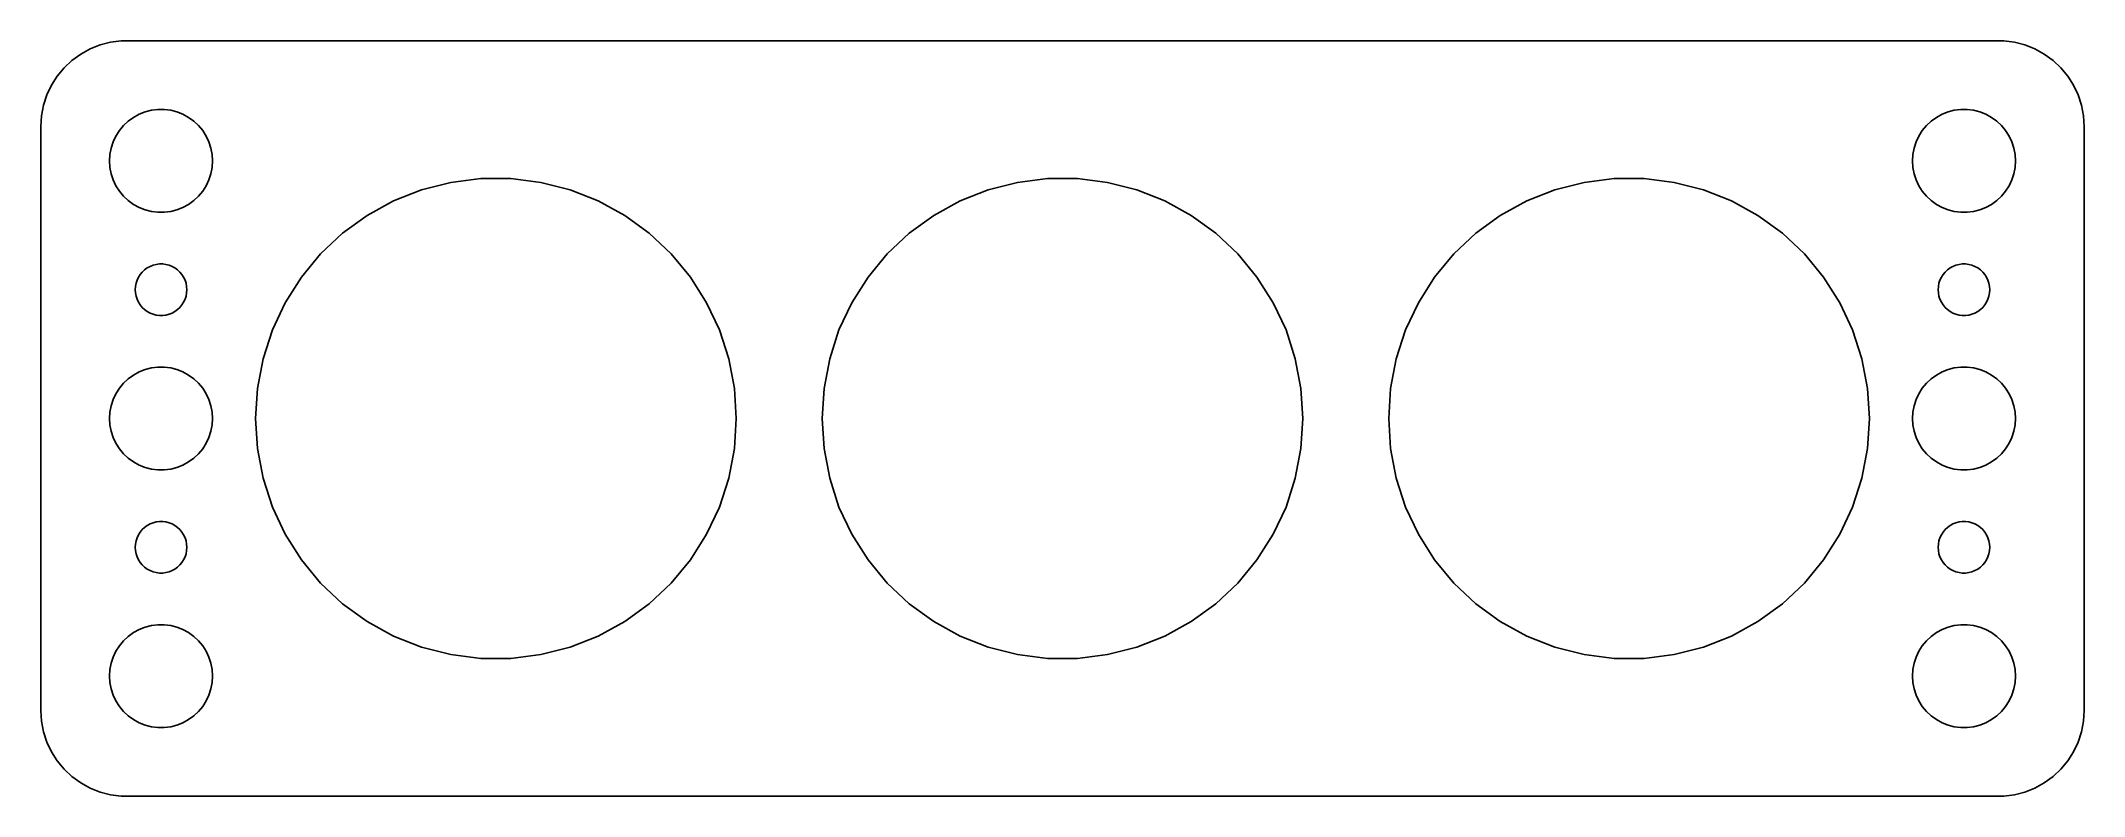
# Model space of a CAD drawing. Header units: metres. Extents: x -60 to 60, y -22 to 22.
import ezdxf

# ---------------------------------------------------------------- set-up
doc = ezdxf.new("R2010")
doc.units = ezdxf.units.M

msp = doc.modelspace()

# ---------------------------------------------------------------- linework, layer by layer
for p, q in [((-56.6289, 21.5241), (-57.1791, 21.2216)), ((-56.0451, 21.7553), (-56.6289, 21.5241)), ((-55.4369, 21.9114), (-56.0451, 21.7553)), ((-54.8139, 21.9901), (-55.4369, 21.9114)), ((54.8139, 21.9901), (-54.8139, 21.9901)), ((55.4369, 21.9114), (54.8139, 21.9901)), ((56.0451, 21.7553), (55.4369, 21.9114)), ((56.6289, 21.5241), (56.0451, 21.7553)), ((57.1791, 21.2216), (56.6289, 21.5241)), ((-58.1448, 20.4227), (-58.5451, 19.9389)), ((-57.6871, 20.8526), (-58.1448, 20.4227)), ((-57.1791, 21.2216), (-57.6871, 20.8526)), ((57.6871, 20.8526), (57.1791, 21.2216)), ((58.1448, 20.4227), (57.6871, 20.8526)), ((58.5451, 19.9389), (58.1448, 20.4227)), ((-58.8815, 19.4088), (-59.1489, 18.8406)), ((-58.5451, 19.9389), (-58.8815, 19.4088)), ((58.8815, 19.4088), (58.5451, 19.9389)), ((59.1489, 18.8406), (58.8815, 19.4088)), ((-59.3429, 18.2434), (-59.4606, 17.6267)), ((-59.1489, 18.8406), (-59.3429, 18.2434)), ((-53.7773, 17.7145), (-53.427, 17.8532)), ((-53.427, 17.8532), (-53.0621, 17.9469)), ((-53.0621, 17.9469), (-52.6884, 17.9941)), ((-52.6884, 17.9941), (-52.3116, 17.9941)), ((-52.3116, 17.9941), (-51.9379, 17.9469)), ((-51.9379, 17.9469), (-51.5729, 17.8532)), ((-51.5729, 17.8532), (-51.2227, 17.7145)), ((51.2227, 17.7145), (51.5729, 17.8532)), ((51.5729, 17.8532), (51.9379, 17.9469)), ((51.9379, 17.9469), (52.3116, 17.9941)), ((52.3116, 17.9941), (52.6884, 17.9941)), ((52.6884, 17.9941), (53.0621, 17.9469)), ((53.0621, 17.9469), (53.427, 17.8532)), ((53.427, 17.8532), (53.7773, 17.7145)), ((59.3429, 18.2434), (59.1489, 18.8406)), ((59.4606, 17.6267), (59.3429, 18.2434)), ((-59.4606, 17.6267), (-59.5, 17)), ((-59.5, 17), (-59.5, -17)), ((-55.1289, 16.4453), (-54.927, 16.7634)), ((-54.927, 16.7634), (-54.6869, 17.0536)), ((-54.6869, 17.0536), (-54.4123, 17.3115)), ((-54.4123, 17.3115), (-54.1075, 17.533)), ((-54.1075, 17.533), (-53.7773, 17.7145)), ((-51.2227, 17.7145), (-50.8925, 17.533)), ((-50.8925, 17.533), (-50.5877, 17.3115)), ((-50.5877, 17.3115), (-50.3131, 17.0536)), ((-50.3131, 17.0536), (-50.0729, 16.7634)), ((-50.0729, 16.7634), (-49.8711, 16.4453)), ((49.8711, 16.4453), (50.0729, 16.7634)), ((50.0729, 16.7634), (50.3131, 17.0536)), ((50.3131, 17.0536), (50.5877, 17.3115)), ((50.5877, 17.3115), (50.8925, 17.533)), ((50.8925, 17.533), (51.2227, 17.7145)), ((53.7773, 17.7145), (54.1075, 17.533)), ((54.1075, 17.533), (54.4123, 17.3115)), ((54.4123, 17.3115), (54.6869, 17.0536)), ((54.6869, 17.0536), (54.927, 16.7634)), ((54.927, 16.7634), (55.1289, 16.4453)), ((59.5, 17), (59.4606, 17.6267)), ((59.5, -17), (59.5, 17)), ((-55.4763, 15.376), (-55.4057, 15.7461)), ((-55.4057, 15.7461), (-55.2893, 16.1044)), ((-55.2893, 16.1044), (-55.1289, 16.4453)), ((-49.8711, 16.4453), (-49.7107, 16.1044)), ((-49.7107, 16.1044), (-49.5942, 15.7461)), ((-49.5942, 15.7461), (-49.5237, 15.376)), ((49.5237, 15.376), (49.5942, 15.7461)), ((49.5942, 15.7461), (49.7107, 16.1044)), ((49.7107, 16.1044), (49.8711, 16.4453)), ((55.1289, 16.4453), (55.2893, 16.1044)), ((55.2893, 16.1044), (55.4057, 15.7461)), ((55.4057, 15.7461), (55.4763, 15.376)), ((-55.5, 15), (-55.4763, 15.376)), ((-55.4763, 14.624), (-55.5, 15)), ((-55.4057, 14.2539), (-55.4763, 14.624)), ((-49.5237, 14.624), (-49.5942, 14.2539)), ((-49.5237, 15.376), (-49.5, 15)), ((-49.5, 15), (-49.5237, 14.624)), ((49.5, 15), (49.5237, 15.376)), ((49.5237, 14.624), (49.5, 15)), ((49.5942, 14.2539), (49.5237, 14.624)), ((55.4763, 14.624), (55.4057, 14.2539)), ((55.4763, 15.376), (55.5, 15)), ((55.5, 15), (55.4763, 14.624)), ((-55.2893, 13.8956), (-55.4057, 14.2539)), ((-55.1289, 13.5547), (-55.2893, 13.8956)), ((-54.927, 13.2366), (-55.1289, 13.5547)), ((-54.6869, 12.9464), (-54.927, 13.2366)), ((-50.0729, 13.2366), (-50.3131, 12.9464)), ((-49.8711, 13.5547), (-50.0729, 13.2366)), ((-49.7107, 13.8956), (-49.8711, 13.5547)), ((-49.5942, 14.2539), (-49.7107, 13.8956)), ((-38.9609, 12.6676), (-37.3262, 13.3148)), ((-37.3262, 13.3148), (-35.6233, 13.752)), ((-35.6233, 13.752), (-33.8791, 13.9724)), ((-33.8791, 13.9724), (-32.1209, 13.9724)), ((-32.1209, 13.9724), (-30.3766, 13.752)), ((-30.3766, 13.752), (-28.6738, 13.3148)), ((-28.6738, 13.3148), (-27.0391, 12.6676)), ((-5.96091, 12.6676), (-4.32623, 13.3148)), ((-4.32623, 13.3148), (-2.62334, 13.752)), ((-2.62334, 13.752), (-0.87906, 13.9724)), ((-0.87906, 13.9724), (0.87906, 13.9724)), ((0.87906, 13.9724), (2.62334, 13.752)), ((2.62334, 13.752), (4.32623, 13.3148)), ((4.32623, 13.3148), (5.96091, 12.6676)), ((27.0391, 12.6676), (28.6738, 13.3148)), ((28.6738, 13.3148), (30.3766, 13.752)), ((30.3766, 13.752), (32.1209, 13.9724)), ((32.1209, 13.9724), (33.8791, 13.9724)), ((33.8791, 13.9724), (35.6233, 13.752)), ((35.6233, 13.752), (37.3262, 13.3148)), ((37.3262, 13.3148), (38.9609, 12.6676)), ((49.7107, 13.8956), (49.5942, 14.2539)), ((49.8711, 13.5547), (49.7107, 13.8956)), ((50.0729, 13.2366), (49.8711, 13.5547)), ((50.3131, 12.9464), (50.0729, 13.2366)), ((54.927, 13.2366), (54.6869, 12.9464)), ((55.1289, 13.5547), (54.927, 13.2366)), ((55.2893, 13.8956), (55.1289, 13.5547)), ((55.4057, 14.2539), (55.2893, 13.8956)), ((-54.4123, 12.6884), (-54.6869, 12.9464)), ((-54.1075, 12.467), (-54.4123, 12.6884)), ((-53.7773, 12.2855), (-54.1075, 12.467)), ((-53.427, 12.1468), (-53.7773, 12.2855)), ((-53.0621, 12.0531), (-53.427, 12.1468)), ((-52.6884, 12.0059), (-53.0621, 12.0531)), ((-52.3116, 12.0059), (-52.6884, 12.0059)), ((-51.9379, 12.0531), (-52.3116, 12.0059)), ((-51.5729, 12.1468), (-51.9379, 12.0531)), ((-51.2227, 12.2855), (-51.5729, 12.1468)), ((-50.8925, 12.467), (-51.2227, 12.2855)), ((-50.5877, 12.6884), (-50.8925, 12.467)), ((-50.3131, 12.9464), (-50.5877, 12.6884)), ((-40.5016, 11.8206), (-38.9609, 12.6676)), ((-27.0391, 12.6676), (-25.4984, 11.8206)), ((-7.50157, 11.8206), (-5.96091, 12.6676)), ((5.96091, 12.6676), (7.50157, 11.8206)), ((25.4984, 11.8206), (27.0391, 12.6676)), ((38.9609, 12.6676), (40.5016, 11.8206)), ((50.5877, 12.6884), (50.3131, 12.9464)), ((50.8925, 12.467), (50.5877, 12.6884)), ((51.2227, 12.2855), (50.8925, 12.467)), ((51.5729, 12.1468), (51.2227, 12.2855)), ((51.9379, 12.0531), (51.5729, 12.1468)), ((52.3116, 12.0059), (51.9379, 12.0531)), ((52.6884, 12.0059), (52.3116, 12.0059)), ((53.0621, 12.0531), (52.6884, 12.0059)), ((53.427, 12.1468), (53.0621, 12.0531)), ((53.7773, 12.2855), (53.427, 12.1468)), ((54.1075, 12.467), (53.7773, 12.2855)), ((54.4123, 12.6884), (54.1075, 12.467)), ((54.6869, 12.9464), (54.4123, 12.6884)), ((-43.2056, 9.58365), (-41.9239, 10.7872)), ((-41.9239, 10.7872), (-40.5016, 11.8206)), ((-25.4984, 11.8206), (-24.0761, 10.7872)), ((-24.0761, 10.7872), (-22.7944, 9.58365)), ((-10.2056, 9.58365), (-8.92393, 10.7872)), ((-8.92393, 10.7872), (-7.50157, 11.8206)), ((7.50157, 11.8206), (8.92393, 10.7872)), ((8.92393, 10.7872), (10.2056, 9.58365)), ((22.7944, 9.58365), (24.0761, 10.7872)), ((24.0761, 10.7872), (25.4984, 11.8206)), ((40.5016, 11.8206), (41.9239, 10.7872)), ((41.9239, 10.7872), (43.2056, 9.58365)), ((-44.3262, 8.22899), (-43.2056, 9.58365)), ((-22.7944, 9.58365), (-21.6738, 8.22899)), ((-11.3262, 8.22899), (-10.2056, 9.58365)), ((10.2056, 9.58365), (11.3262, 8.22899)), ((21.6738, 8.22899), (22.7944, 9.58365)), ((43.2056, 9.58365), (44.3262, 8.22899)), ((-53.8145, 8.22263), (-53.7135, 8.38167)), ((-53.7135, 8.38167), (-53.5934, 8.52681)), ((-53.5934, 8.52681), (-53.4561, 8.65576)), ((-53.4561, 8.65576), (-53.3037, 8.76648)), ((-53.3037, 8.76648), (-53.1387, 8.85724)), ((-53.1387, 8.85724), (-52.9635, 8.92657)), ((-52.9635, 8.92657), (-52.7811, 8.97342)), ((-52.7811, 8.97342), (-52.5942, 8.99704)), ((-52.5942, 8.99704), (-52.4058, 8.99704)), ((-52.4058, 8.99704), (-52.2189, 8.97342)), ((-52.2189, 8.97342), (-52.0365, 8.92657)), ((-52.0365, 8.92657), (-51.8613, 8.85724)), ((-51.8613, 8.85724), (-51.6963, 8.76648)), ((-51.6963, 8.76648), (-51.5439, 8.65576)), ((-51.5439, 8.65576), (-51.4065, 8.52681)), ((-51.4065, 8.52681), (-51.2865, 8.38167)), ((-51.2865, 8.38167), (-51.1855, 8.22263)), ((51.1855, 8.22263), (51.2865, 8.38167)), ((51.2865, 8.38167), (51.4065, 8.52681)), ((51.4065, 8.52681), (51.5439, 8.65576)), ((51.5439, 8.65576), (51.6963, 8.76648)), ((51.6963, 8.76648), (51.8613, 8.85724)), ((51.8613, 8.85724), (52.0365, 8.92657)), ((52.0365, 8.92657), (52.2189, 8.97342)), ((52.2189, 8.97342), (52.4058, 8.99704)), ((52.4058, 8.99704), (52.5942, 8.99704)), ((52.5942, 8.99704), (52.7811, 8.97342)), ((52.7811, 8.97342), (52.9635, 8.92657)), ((52.9635, 8.92657), (53.1387, 8.85724)), ((53.1387, 8.85724), (53.3037, 8.76648)), ((53.3037, 8.76648), (53.4561, 8.65576)), ((53.4561, 8.65576), (53.5934, 8.52681)), ((53.5934, 8.52681), (53.7135, 8.38167)), ((53.7135, 8.38167), (53.8145, 8.22263)), ((-54, 7.5), (-53.9882, 7.68799)), ((-53.9882, 7.312), (-54, 7.5)), ((-53.9882, 7.68799), (-53.9529, 7.87303)), ((-53.9529, 7.12695), (-53.9882, 7.312)), ((-53.9529, 7.87303), (-53.8947, 8.05219)), ((-53.8947, 8.05219), (-53.8145, 8.22263)), ((-51.1855, 8.22263), (-51.1053, 8.05219)), ((-51.1053, 8.05219), (-51.0471, 7.87303)), ((-51.0471, 7.87303), (-51.0118, 7.68799)), ((-51.0118, 7.312), (-51.0471, 7.12695)), ((-51.0118, 7.68799), (-51, 7.5)), ((-51, 7.5), (-51.0118, 7.312)), ((-45.2683, 6.74454), (-44.3262, 8.22899)), ((-21.6738, 8.22899), (-20.7317, 6.74454)), ((-12.2683, 6.74454), (-11.3262, 8.22899)), ((11.3262, 8.22899), (12.2683, 6.74454)), ((20.7317, 6.74454), (21.6738, 8.22899)), ((44.3262, 8.22899), (45.2683, 6.74454)), ((51, 7.5), (51.0118, 7.68799)), ((51.0118, 7.312), (51, 7.5)), ((51.0118, 7.68799), (51.0471, 7.87303)), ((51.0471, 7.12695), (51.0118, 7.312)), ((51.0471, 7.87303), (51.1053, 8.05219)), ((51.1053, 8.05219), (51.1855, 8.22263)), ((53.8145, 8.22263), (53.8947, 8.05219)), ((53.8947, 8.05219), (53.9529, 7.87303)), ((53.9529, 7.87303), (53.9882, 7.68799)), ((53.9882, 7.312), (53.9529, 7.12695)), ((53.9882, 7.68799), (54, 7.5)), ((54, 7.5), (53.9882, 7.312)), ((-53.8947, 6.9478), (-53.9529, 7.12695)), ((-53.8145, 6.77736), (-53.8947, 6.9478)), ((-53.7135, 6.61832), (-53.8145, 6.77736)), ((-53.5934, 6.47318), (-53.7135, 6.61832)), ((-53.4561, 6.34422), (-53.5934, 6.47318)), ((-53.3037, 6.23351), (-53.4561, 6.34422)), ((-53.1387, 6.14275), (-53.3037, 6.23351)), ((-52.9635, 6.07341), (-53.1387, 6.14275)), ((-52.7811, 6.02657), (-52.9635, 6.07341)), ((-52.5942, 6.00294), (-52.7811, 6.02657)), ((-52.4058, 6.00294), (-52.5942, 6.00294)), ((-52.2189, 6.02657), (-52.4058, 6.00294)), ((-52.0365, 6.07341), (-52.2189, 6.02657)), ((-51.8613, 6.14275), (-52.0365, 6.07341)), ((-51.6963, 6.23351), (-51.8613, 6.14275)), ((-51.5439, 6.34422), (-51.6963, 6.23351)), ((-51.4065, 6.47318), (-51.5439, 6.34422)), ((-51.2865, 6.61832), (-51.4065, 6.47318)), ((-51.1855, 6.77736), (-51.2865, 6.61832)), ((-51.1053, 6.9478), (-51.1855, 6.77736)), ((-51.0471, 7.12695), (-51.1053, 6.9478)), ((-46.0169, 5.15373), (-45.2683, 6.74454)), ((-20.7317, 6.74454), (-19.9831, 5.15373)), ((-13.0169, 5.15373), (-12.2683, 6.74454)), ((12.2683, 6.74454), (13.0169, 5.15373)), ((19.9831, 5.15373), (20.7317, 6.74454)), ((45.2683, 6.74454), (46.0169, 5.15373)), ((51.1053, 6.9478), (51.0471, 7.12695)), ((51.1855, 6.77736), (51.1053, 6.9478)), ((51.2865, 6.61832), (51.1855, 6.77736)), ((51.4065, 6.47318), (51.2865, 6.61832)), ((51.5439, 6.34422), (51.4065, 6.47318)), ((51.6963, 6.23351), (51.5439, 6.34422)), ((51.8613, 6.14275), (51.6963, 6.23351)), ((52.0365, 6.07341), (51.8613, 6.14275)), ((52.2189, 6.02657), (52.0365, 6.07341)), ((52.4058, 6.00294), (52.2189, 6.02657)), ((52.5942, 6.00294), (52.4058, 6.00294)), ((52.7811, 6.02657), (52.5942, 6.00294)), ((52.9635, 6.07341), (52.7811, 6.02657)), ((53.1387, 6.14275), (52.9635, 6.07341)), ((53.3037, 6.23351), (53.1387, 6.14275)), ((53.4561, 6.34422), (53.3037, 6.23351)), ((53.5934, 6.47318), (53.4561, 6.34422)), ((53.7135, 6.61832), (53.5934, 6.47318)), ((53.8145, 6.77736), (53.7135, 6.61832)), ((53.8947, 6.9478), (53.8145, 6.77736)), ((53.9529, 7.12695), (53.8947, 6.9478)), ((-46.5602, 3.48164), (-46.0169, 5.15373)), ((-19.9831, 5.15373), (-19.4398, 3.48164)), ((-13.5602, 3.48164), (-13.0169, 5.15373)), ((13.0169, 5.15373), (13.5602, 3.48164)), ((19.4398, 3.48164), (19.9831, 5.15373)), ((46.0169, 5.15373), (46.5602, 3.48164)), ((-54.4123, 2.31154), (-54.1075, 2.53297)), ((-54.1075, 2.53297), (-53.7773, 2.71448)), ((-53.7773, 2.71448), (-53.427, 2.85316)), ((-53.427, 2.85316), (-53.0621, 2.94685)), ((-53.0621, 2.94685), (-52.6884, 2.99408)), ((-52.6884, 2.99408), (-52.3116, 2.99408)), ((-52.3116, 2.99408), (-51.9379, 2.94685)), ((-51.9379, 2.94685), (-51.5729, 2.85316)), ((-51.5729, 2.85316), (-51.2227, 2.71448)), ((-51.2227, 2.71448), (-50.8925, 2.53297)), ((-50.8925, 2.53297), (-50.5877, 2.31154)), ((-46.8896, 1.75465), (-46.5602, 3.48164)), ((-19.4398, 3.48164), (-19.1104, 1.75465)), ((-13.8896, 1.75465), (-13.5602, 3.48164)), ((13.5602, 3.48164), (13.8896, 1.75465)), ((19.1104, 1.75465), (19.4398, 3.48164)), ((46.5602, 3.48164), (46.8896, 1.75465)), ((50.5877, 2.31154), (50.8925, 2.53297)), ((50.8925, 2.53297), (51.2227, 2.71448)), ((51.2227, 2.71448), (51.5729, 2.85316)), ((51.5729, 2.85316), (51.9379, 2.94685)), ((51.9379, 2.94685), (52.3116, 2.99408)), ((52.3116, 2.99408), (52.6884, 2.99408)), ((52.6884, 2.99408), (53.0621, 2.94685)), ((53.0621, 2.94685), (53.427, 2.85316)), ((53.427, 2.85316), (53.7773, 2.71448)), ((53.7773, 2.71448), (54.1075, 2.53297)), ((54.1075, 2.53297), (54.4123, 2.31154)), ((-55.2893, 1.10437), (-55.1289, 1.44525)), ((-55.1289, 1.44525), (-54.927, 1.76335)), ((-54.927, 1.76335), (-54.6869, 2.05363)), ((-54.6869, 2.05363), (-54.4123, 2.31154)), ((-50.5877, 2.31154), (-50.3131, 2.05363)), ((-50.3131, 2.05363), (-50.0729, 1.76335)), ((-50.0729, 1.76335), (-49.8711, 1.44525)), ((-49.8711, 1.44525), (-49.7107, 1.10437)), ((-47, 0), (-46.8896, 1.75465)), ((-19.1104, 1.75465), (-19, 0)), ((-14, 0), (-13.8896, 1.75465)), ((13.8896, 1.75465), (14, 0)), ((19, 0), (19.1104, 1.75465)), ((46.8896, 1.75465), (47, 0)), ((49.7107, 1.10437), (49.8711, 1.44525)), ((49.8711, 1.44525), (50.0729, 1.76335)), ((50.0729, 1.76335), (50.3131, 2.05363)), ((50.3131, 2.05363), (50.5877, 2.31154)), ((54.4123, 2.31154), (54.6869, 2.05363)), ((54.6869, 2.05363), (54.927, 1.76335)), ((54.927, 1.76335), (55.1289, 1.44525)), ((55.1289, 1.44525), (55.2893, 1.10437)), ((-55.5, 0), (-55.4763, 0.37599)), ((-55.4763, -0.37599), (-55.5, 0)), ((-55.4763, 0.37599), (-55.4057, 0.74606)), ((-55.4057, 0.74606), (-55.2893, 1.10437)), ((-49.7107, 1.10437), (-49.5942, 0.74606)), ((-49.5942, 0.74606), (-49.5237, 0.37599)), ((-49.5237, 0.37599), (-49.5, 0)), ((-49.5, 0), (-49.5237, -0.37599)), ((-46.8896, -1.75465), (-47, 0)), ((-19, 0), (-19.1104, -1.75465)), ((-13.8896, -1.75465), (-14, 0)), ((14, 0), (13.8896, -1.75465)), ((19.1104, -1.75465), (19, 0)), ((47, 0), (46.8896, -1.75465)), ((49.5, 0), (49.5237, 0.37599)), ((49.5237, -0.37599), (49.5, 0)), ((49.5237, 0.37599), (49.5942, 0.74606)), ((49.5942, 0.74606), (49.7107, 1.10437)), ((55.2893, 1.10437), (55.4057, 0.74606)), ((55.4057, 0.74606), (55.4763, 0.37599)), ((55.4763, 0.37599), (55.5, 0)), ((55.5, 0), (55.4763, -0.37599)), ((-55.4057, -0.74606), (-55.4763, -0.37599)), ((-55.2893, -1.10437), (-55.4057, -0.74606)), ((-55.1289, -1.44525), (-55.2893, -1.10437)), ((-49.7107, -1.10437), (-49.8711, -1.44525)), ((-49.5942, -0.74606), (-49.7107, -1.10437)), ((-49.5237, -0.37599), (-49.5942, -0.74606)), ((49.5942, -0.74606), (49.5237, -0.37599)), ((49.7107, -1.10437), (49.5942, -0.74606)), ((49.8711, -1.44525), (49.7107, -1.10437)), ((55.2893, -1.10437), (55.1289, -1.44525)), ((55.4057, -0.74606), (55.2893, -1.10437)), ((55.4763, -0.37599), (55.4057, -0.74606)), ((-54.927, -1.76335), (-55.1289, -1.44525)), ((-54.6869, -2.05363), (-54.927, -1.76335)), ((-54.4123, -2.31154), (-54.6869, -2.05363)), ((-54.1075, -2.53297), (-54.4123, -2.31154)), ((-50.5877, -2.31154), (-50.8925, -2.53297)), ((-50.3131, -2.05363), (-50.5877, -2.31154)), ((-50.0729, -1.76335), (-50.3131, -2.05363)), ((-49.8711, -1.44525), (-50.0729, -1.76335)), ((-46.5602, -3.48164), (-46.8896, -1.75465)), ((-19.1104, -1.75465), (-19.4398, -3.48164)), ((-13.5602, -3.48164), (-13.8896, -1.75465)), ((13.8896, -1.75465), (13.5602, -3.48164)), ((19.4398, -3.48164), (19.1104, -1.75465)), ((46.8896, -1.75465), (46.5602, -3.48164)), ((50.0729, -1.76335), (49.8711, -1.44525)), ((50.3131, -2.05363), (50.0729, -1.76335)), ((50.5877, -2.31154), (50.3131, -2.05363)), ((50.8925, -2.53297), (50.5877, -2.31154)), ((54.4123, -2.31154), (54.1075, -2.53297)), ((54.6869, -2.05363), (54.4123, -2.31154)), ((54.927, -1.76335), (54.6869, -2.05363)), ((55.1289, -1.44525), (54.927, -1.76335)), ((-53.7773, -2.71448), (-54.1075, -2.53297)), ((-53.427, -2.85316), (-53.7773, -2.71448)), ((-53.0621, -2.94685), (-53.427, -2.85316)), ((-52.6884, -2.99408), (-53.0621, -2.94685)), ((-52.3116, -2.99408), (-52.6884, -2.99408)), ((-51.9379, -2.94685), (-52.3116, -2.99408)), ((-51.5729, -2.85316), (-51.9379, -2.94685)), ((-51.2227, -2.71448), (-51.5729, -2.85316)), ((-50.8925, -2.53297), (-51.2227, -2.71448)), ((-46.0169, -5.15373), (-46.5602, -3.48164)), ((-19.4398, -3.48164), (-19.9831, -5.15373)), ((-13.0169, -5.15373), (-13.5602, -3.48164)), ((13.5602, -3.48164), (13.0169, -5.15373)), ((19.9831, -5.15373), (19.4398, -3.48164)), ((46.5602, -3.48164), (46.0169, -5.15373)), ((51.2227, -2.71448), (50.8925, -2.53297)), ((51.5729, -2.85316), (51.2227, -2.71448)), ((51.9379, -2.94685), (51.5729, -2.85316)), ((52.3116, -2.99408), (51.9379, -2.94685)), ((52.6884, -2.99408), (52.3116, -2.99408)), ((53.0621, -2.94685), (52.6884, -2.99408)), ((53.427, -2.85316), (53.0621, -2.94685)), ((53.7773, -2.71448), (53.427, -2.85316)), ((54.1075, -2.53297), (53.7773, -2.71448)), ((-45.2683, -6.74454), (-46.0169, -5.15373)), ((-19.9831, -5.15373), (-20.7317, -6.74454)), ((-12.2683, -6.74454), (-13.0169, -5.15373)), ((13.0169, -5.15373), (12.2683, -6.74454)), ((20.7317, -6.74454), (19.9831, -5.15373)), ((46.0169, -5.15373), (45.2683, -6.74454)), ((-53.9882, -7.312), (-53.9529, -7.12695)), ((-53.9529, -7.12695), (-53.8947, -6.9478)), ((-53.8947, -6.9478), (-53.8145, -6.77736)), ((-53.8145, -6.77736), (-53.7135, -6.61832)), ((-53.7135, -6.61832), (-53.5934, -6.47318)), ((-53.5934, -6.47318), (-53.4561, -6.34422)), ((-53.4561, -6.34422), (-53.3037, -6.23351)), ((-53.3037, -6.23351), (-53.1387, -6.14275)), ((-53.1387, -6.14275), (-52.9635, -6.07341)), ((-52.9635, -6.07341), (-52.7811, -6.02657)), ((-52.7811, -6.02657), (-52.5942, -6.00294)), ((-52.5942, -6.00294), (-52.4058, -6.00294)), ((-52.4058, -6.00294), (-52.2189, -6.02657)), ((-52.2189, -6.02657), (-52.0365, -6.07341)), ((-52.0365, -6.07341), (-51.8613, -6.14275)), ((-51.8613, -6.14275), (-51.6963, -6.23351)), ((-51.6963, -6.23351), (-51.5439, -6.34422)), ((-51.5439, -6.34422), (-51.4065, -6.47318)), ((-51.4065, -6.47318), (-51.2865, -6.61832)), ((-51.2865, -6.61832), (-51.1855, -6.77736)), ((-51.1855, -6.77736), (-51.1053, -6.9478)), ((-51.1053, -6.9478), (-51.0471, -7.12695)), ((-51.0471, -7.12695), (-51.0118, -7.312)), ((-44.3262, -8.22899), (-45.2683, -6.74454)), ((-20.7317, -6.74454), (-21.6738, -8.22899)), ((-11.3262, -8.22899), (-12.2683, -6.74454)), ((12.2683, -6.74454), (11.3262, -8.22899)), ((21.6738, -8.22899), (20.7317, -6.74454)), ((45.2683, -6.74454), (44.3262, -8.22899)), ((51.0118, -7.312), (51.0471, -7.12695)), ((51.0471, -7.12695), (51.1053, -6.9478)), ((51.1053, -6.9478), (51.1855, -6.77736)), ((51.1855, -6.77736), (51.2865, -6.61832)), ((51.2865, -6.61832), (51.4065, -6.47318)), ((51.4065, -6.47318), (51.5439, -6.34422)), ((51.5439, -6.34422), (51.6963, -6.23351)), ((51.6963, -6.23351), (51.8613, -6.14275)), ((51.8613, -6.14275), (52.0365, -6.07341)), ((52.0365, -6.07341), (52.2189, -6.02657)), ((52.2189, -6.02657), (52.4058, -6.00294)), ((52.4058, -6.00294), (52.5942, -6.00294)), ((52.5942, -6.00294), (52.7811, -6.02657)), ((52.7811, -6.02657), (52.9635, -6.07341)), ((52.9635, -6.07341), (53.1387, -6.14275)), ((53.1387, -6.14275), (53.3037, -6.23351)), ((53.3037, -6.23351), (53.4561, -6.34422)), ((53.4561, -6.34422), (53.5934, -6.47318)), ((53.5934, -6.47318), (53.7135, -6.61832)), ((53.7135, -6.61832), (53.8145, -6.77736)), ((53.8145, -6.77736), (53.8947, -6.9478)), ((53.8947, -6.9478), (53.9529, -7.12695)), ((53.9529, -7.12695), (53.9882, -7.312)), ((-54, -7.5), (-53.9882, -7.312)), ((-53.9882, -7.68799), (-54, -7.5)), ((-53.9529, -7.87303), (-53.9882, -7.68799)), ((-53.8947, -8.05219), (-53.9529, -7.87303)), ((-53.8145, -8.22263), (-53.8947, -8.05219)), ((-53.7135, -8.38167), (-53.8145, -8.22263)), ((-51.1855, -8.22263), (-51.2865, -8.38167)), ((-51.1053, -8.05219), (-51.1855, -8.22263)), ((-51.0471, -7.87303), (-51.1053, -8.05219)), ((-51.0118, -7.68799), (-51.0471, -7.87303)), ((-51.0118, -7.312), (-51, -7.5)), ((-51, -7.5), (-51.0118, -7.68799)), ((-43.2056, -9.58365), (-44.3262, -8.22899)), ((-21.6738, -8.22899), (-22.7944, -9.58365)), ((-10.2056, -9.58365), (-11.3262, -8.22899)), ((11.3262, -8.22899), (10.2056, -9.58365)), ((22.7944, -9.58365), (21.6738, -8.22899)), ((44.3262, -8.22899), (43.2056, -9.58365)), ((51, -7.5), (51.0118, -7.312)), ((51.0118, -7.68799), (51, -7.5)), ((51.0471, -7.87303), (51.0118, -7.68799)), ((51.1053, -8.05219), (51.0471, -7.87303)), ((51.1855, -8.22263), (51.1053, -8.05219)), ((51.2865, -8.38167), (51.1855, -8.22263)), ((53.8145, -8.22263), (53.7135, -8.38167)), ((53.8947, -8.05219), (53.8145, -8.22263)), ((53.9529, -7.87303), (53.8947, -8.05219)), ((53.9882, -7.68799), (53.9529, -7.87303)), ((53.9882, -7.312), (54, -7.5)), ((54, -7.5), (53.9882, -7.68799)), ((-53.5934, -8.52681), (-53.7135, -8.38167)), ((-53.4561, -8.65576), (-53.5934, -8.52681)), ((-53.3037, -8.76648), (-53.4561, -8.65576)), ((-53.1387, -8.85724), (-53.3037, -8.76648)), ((-52.9635, -8.92657), (-53.1387, -8.85724)), ((-52.7811, -8.97342), (-52.9635, -8.92657)), ((-52.5942, -8.99704), (-52.7811, -8.97342)), ((-52.4058, -8.99704), (-52.5942, -8.99704)), ((-52.2189, -8.97342), (-52.4058, -8.99704)), ((-52.0365, -8.92657), (-52.2189, -8.97342)), ((-51.8613, -8.85724), (-52.0365, -8.92657)), ((-51.6963, -8.76648), (-51.8613, -8.85724)), ((-51.5439, -8.65576), (-51.6963, -8.76648)), ((-51.4065, -8.52681), (-51.5439, -8.65576)), ((-51.2865, -8.38167), (-51.4065, -8.52681)), ((51.4065, -8.52681), (51.2865, -8.38167)), ((51.5439, -8.65576), (51.4065, -8.52681)), ((51.6963, -8.76648), (51.5439, -8.65576)), ((51.8613, -8.85724), (51.6963, -8.76648)), ((52.0365, -8.92657), (51.8613, -8.85724)), ((52.2189, -8.97342), (52.0365, -8.92657)), ((52.4058, -8.99704), (52.2189, -8.97342)), ((52.5942, -8.99704), (52.4058, -8.99704)), ((52.7811, -8.97342), (52.5942, -8.99704)), ((52.9635, -8.92657), (52.7811, -8.97342)), ((53.1387, -8.85724), (52.9635, -8.92657)), ((53.3037, -8.76648), (53.1387, -8.85724)), ((53.4561, -8.65576), (53.3037, -8.76648)), ((53.5934, -8.52681), (53.4561, -8.65576)), ((53.7135, -8.38167), (53.5934, -8.52681)), ((-41.9239, -10.7872), (-43.2056, -9.58365)), ((-22.7944, -9.58365), (-24.0761, -10.7872)), ((-8.92393, -10.7872), (-10.2056, -9.58365)), ((10.2056, -9.58365), (8.92393, -10.7872)), ((24.0761, -10.7872), (22.7944, -9.58365)), ((43.2056, -9.58365), (41.9239, -10.7872)), ((-40.5016, -11.8206), (-41.9239, -10.7872)), ((-38.9609, -12.6676), (-40.5016, -11.8206)), ((-25.4984, -11.8206), (-27.0391, -12.6676)), ((-24.0761, -10.7872), (-25.4984, -11.8206)), ((-7.50157, -11.8206), (-8.92393, -10.7872)), ((-5.96091, -12.6676), (-7.50157, -11.8206)), ((7.50157, -11.8206), (5.96091, -12.6676)), ((8.92393, -10.7872), (7.50157, -11.8206)), ((25.4984, -11.8206), (24.0761, -10.7872)), ((27.0391, -12.6676), (25.4984, -11.8206)), ((40.5016, -11.8206), (38.9609, -12.6676)), ((41.9239, -10.7872), (40.5016, -11.8206)), ((-54.927, -13.2366), (-54.6869, -12.9464)), ((-54.6869, -12.9464), (-54.4123, -12.6884)), ((-54.4123, -12.6884), (-54.1075, -12.467)), ((-54.1075, -12.467), (-53.7773, -12.2855)), ((-53.7773, -12.2855), (-53.427, -12.1468)), ((-53.427, -12.1468), (-53.0621, -12.0531)), ((-53.0621, -12.0531), (-52.6884, -12.0059)), ((-52.6884, -12.0059), (-52.3116, -12.0059)), ((-52.3116, -12.0059), (-51.9379, -12.0531)), ((-51.9379, -12.0531), (-51.5729, -12.1468)), ((-51.5729, -12.1468), (-51.2227, -12.2855)), ((-51.2227, -12.2855), (-50.8925, -12.467)), ((-50.8925, -12.467), (-50.5877, -12.6884)), ((-50.5877, -12.6884), (-50.3131, -12.9464)), ((-50.3131, -12.9464), (-50.0729, -13.2366)), ((-37.3262, -13.3148), (-38.9609, -12.6676)), ((-27.0391, -12.6676), (-28.6738, -13.3148)), ((-4.32623, -13.3148), (-5.96091, -12.6676)), ((5.96091, -12.6676), (4.32623, -13.3148)), ((28.6738, -13.3148), (27.0391, -12.6676)), ((38.9609, -12.6676), (37.3262, -13.3148)), ((50.0729, -13.2366), (50.3131, -12.9464)), ((50.3131, -12.9464), (50.5877, -12.6884)), ((50.5877, -12.6884), (50.8925, -12.467)), ((50.8925, -12.467), (51.2227, -12.2855)), ((51.2227, -12.2855), (51.5729, -12.1468)), ((51.5729, -12.1468), (51.9379, -12.0531)), ((51.9379, -12.0531), (52.3116, -12.0059)), ((52.3116, -12.0059), (52.6884, -12.0059)), ((52.6884, -12.0059), (53.0621, -12.0531)), ((53.0621, -12.0531), (53.427, -12.1468)), ((53.427, -12.1468), (53.7773, -12.2855)), ((53.7773, -12.2855), (54.1075, -12.467)), ((54.1075, -12.467), (54.4123, -12.6884)), ((54.4123, -12.6884), (54.6869, -12.9464)), ((54.6869, -12.9464), (54.927, -13.2366)), ((-55.4763, -14.624), (-55.4057, -14.2539)), ((-55.4057, -14.2539), (-55.2893, -13.8956)), ((-55.2893, -13.8956), (-55.1289, -13.5547)), ((-55.1289, -13.5547), (-54.927, -13.2366)), ((-50.0729, -13.2366), (-49.8711, -13.5547)), ((-49.8711, -13.5547), (-49.7107, -13.8956)), ((-49.7107, -13.8956), (-49.5942, -14.2539)), ((-49.5942, -14.2539), (-49.5237, -14.624)), ((-35.6233, -13.752), (-37.3262, -13.3148)), ((-33.8791, -13.9724), (-35.6233, -13.752)), ((-32.1209, -13.9724), (-33.8791, -13.9724)), ((-30.3766, -13.752), (-32.1209, -13.9724)), ((-28.6738, -13.3148), (-30.3766, -13.752)), ((-2.62334, -13.752), (-4.32623, -13.3148)), ((-0.87906, -13.9724), (-2.62334, -13.752)), ((0.87906, -13.9724), (-0.87906, -13.9724)), ((2.62334, -13.752), (0.87906, -13.9724)), ((4.32623, -13.3148), (2.62334, -13.752)), ((30.3766, -13.752), (28.6738, -13.3148)), ((32.1209, -13.9724), (30.3766, -13.752)), ((33.8791, -13.9724), (32.1209, -13.9724)), ((35.6233, -13.752), (33.8791, -13.9724)), ((37.3262, -13.3148), (35.6233, -13.752)), ((49.5237, -14.624), (49.5942, -14.2539)), ((49.5942, -14.2539), (49.7107, -13.8956)), ((49.7107, -13.8956), (49.8711, -13.5547)), ((49.8711, -13.5547), (50.0729, -13.2366)), ((54.927, -13.2366), (55.1289, -13.5547)), ((55.1289, -13.5547), (55.2893, -13.8956)), ((55.2893, -13.8956), (55.4057, -14.2539)), ((55.4057, -14.2539), (55.4763, -14.624)), ((-55.5, -15), (-55.4763, -14.624)), ((-55.4763, -15.376), (-55.5, -15)), ((-55.4057, -15.7461), (-55.4763, -15.376)), ((-49.5237, -15.376), (-49.5942, -15.7461)), ((-49.5237, -14.624), (-49.5, -15)), ((-49.5, -15), (-49.5237, -15.376)), ((49.5, -15), (49.5237, -14.624)), ((49.5237, -15.376), (49.5, -15)), ((49.5942, -15.7461), (49.5237, -15.376)), ((55.4763, -15.376), (55.4057, -15.7461)), ((55.4763, -14.624), (55.5, -15)), ((55.5, -15), (55.4763, -15.376)), ((-55.2893, -16.1044), (-55.4057, -15.7461)), ((-55.1289, -16.4453), (-55.2893, -16.1044)), ((-54.927, -16.7634), (-55.1289, -16.4453)), ((-49.8711, -16.4453), (-50.0729, -16.7634)), ((-49.7107, -16.1044), (-49.8711, -16.4453)), ((-49.5942, -15.7461), (-49.7107, -16.1044)), ((49.7107, -16.1044), (49.5942, -15.7461)), ((49.8711, -16.4453), (49.7107, -16.1044)), ((50.0729, -16.7634), (49.8711, -16.4453)), ((55.1289, -16.4453), (54.927, -16.7634)), ((55.2893, -16.1044), (55.1289, -16.4453)), ((55.4057, -15.7461), (55.2893, -16.1044)), ((-59.5, -17), (-59.4606, -17.6267)), ((-59.4606, -17.6267), (-59.3429, -18.2434)), ((-54.6869, -17.0536), (-54.927, -16.7634)), ((-54.4123, -17.3115), (-54.6869, -17.0536)), ((-54.1075, -17.533), (-54.4123, -17.3115)), ((-53.7773, -17.7145), (-54.1075, -17.533)), ((-53.427, -17.8532), (-53.7773, -17.7145)), ((-51.2227, -17.7145), (-51.5729, -17.8532)), ((-50.8925, -17.533), (-51.2227, -17.7145)), ((-50.5877, -17.3115), (-50.8925, -17.533)), ((-50.3131, -17.0536), (-50.5877, -17.3115)), ((-50.0729, -16.7634), (-50.3131, -17.0536)), ((50.3131, -17.0536), (50.0729, -16.7634)), ((50.5877, -17.3115), (50.3131, -17.0536)), ((50.8925, -17.533), (50.5877, -17.3115)), ((51.2227, -17.7145), (50.8925, -17.533)), ((51.5729, -17.8532), (51.2227, -17.7145)), ((53.7773, -17.7145), (53.427, -17.8532)), ((54.1075, -17.533), (53.7773, -17.7145)), ((54.4123, -17.3115), (54.1075, -17.533)), ((54.6869, -17.0536), (54.4123, -17.3115)), ((54.927, -16.7634), (54.6869, -17.0536)), ((59.3429, -18.2434), (59.4606, -17.6267)), ((59.4606, -17.6267), (59.5, -17)), ((-59.3429, -18.2434), (-59.1489, -18.8406)), ((-59.1489, -18.8406), (-58.8815, -19.4088)), ((-53.0621, -17.9469), (-53.427, -17.8532)), ((-52.6884, -17.9941), (-53.0621, -17.9469)), ((-52.3116, -17.9941), (-52.6884, -17.9941)), ((-51.9379, -17.9469), (-52.3116, -17.9941)), ((-51.5729, -17.8532), (-51.9379, -17.9469)), ((51.9379, -17.9469), (51.5729, -17.8532)), ((52.3116, -17.9941), (51.9379, -17.9469)), ((52.6884, -17.9941), (52.3116, -17.9941)), ((53.0621, -17.9469), (52.6884, -17.9941)), ((53.427, -17.8532), (53.0621, -17.9469)), ((58.8815, -19.4088), (59.1489, -18.8406)), ((59.1489, -18.8406), (59.3429, -18.2434)), ((-58.8815, -19.4088), (-58.5451, -19.9389)), ((-58.5451, -19.9389), (-58.1448, -20.4227)), ((58.1448, -20.4227), (58.5451, -19.9389)), ((58.5451, -19.9389), (58.8815, -19.4088)), ((-58.1448, -20.4227), (-57.6871, -20.8526)), ((-57.6871, -20.8526), (-57.1791, -21.2216)), ((-57.1791, -21.2216), (-56.6289, -21.5241)), ((56.6289, -21.5241), (57.1791, -21.2216)), ((57.1791, -21.2216), (57.6871, -20.8526)), ((57.6871, -20.8526), (58.1448, -20.4227)), ((-56.6289, -21.5241), (-56.0451, -21.7553)), ((-56.0451, -21.7553), (-55.4369, -21.9114)), ((-55.4369, -21.9114), (-54.8139, -21.9901)), ((-54.8139, -21.9901), (54.8139, -21.9901)), ((54.8139, -21.9901), (55.4369, -21.9114)), ((55.4369, -21.9114), (56.0451, -21.7553)), ((56.0451, -21.7553), (56.6289, -21.5241))]:
    msp.add_line(p, q)

doc.saveas('drawing.dxf')
